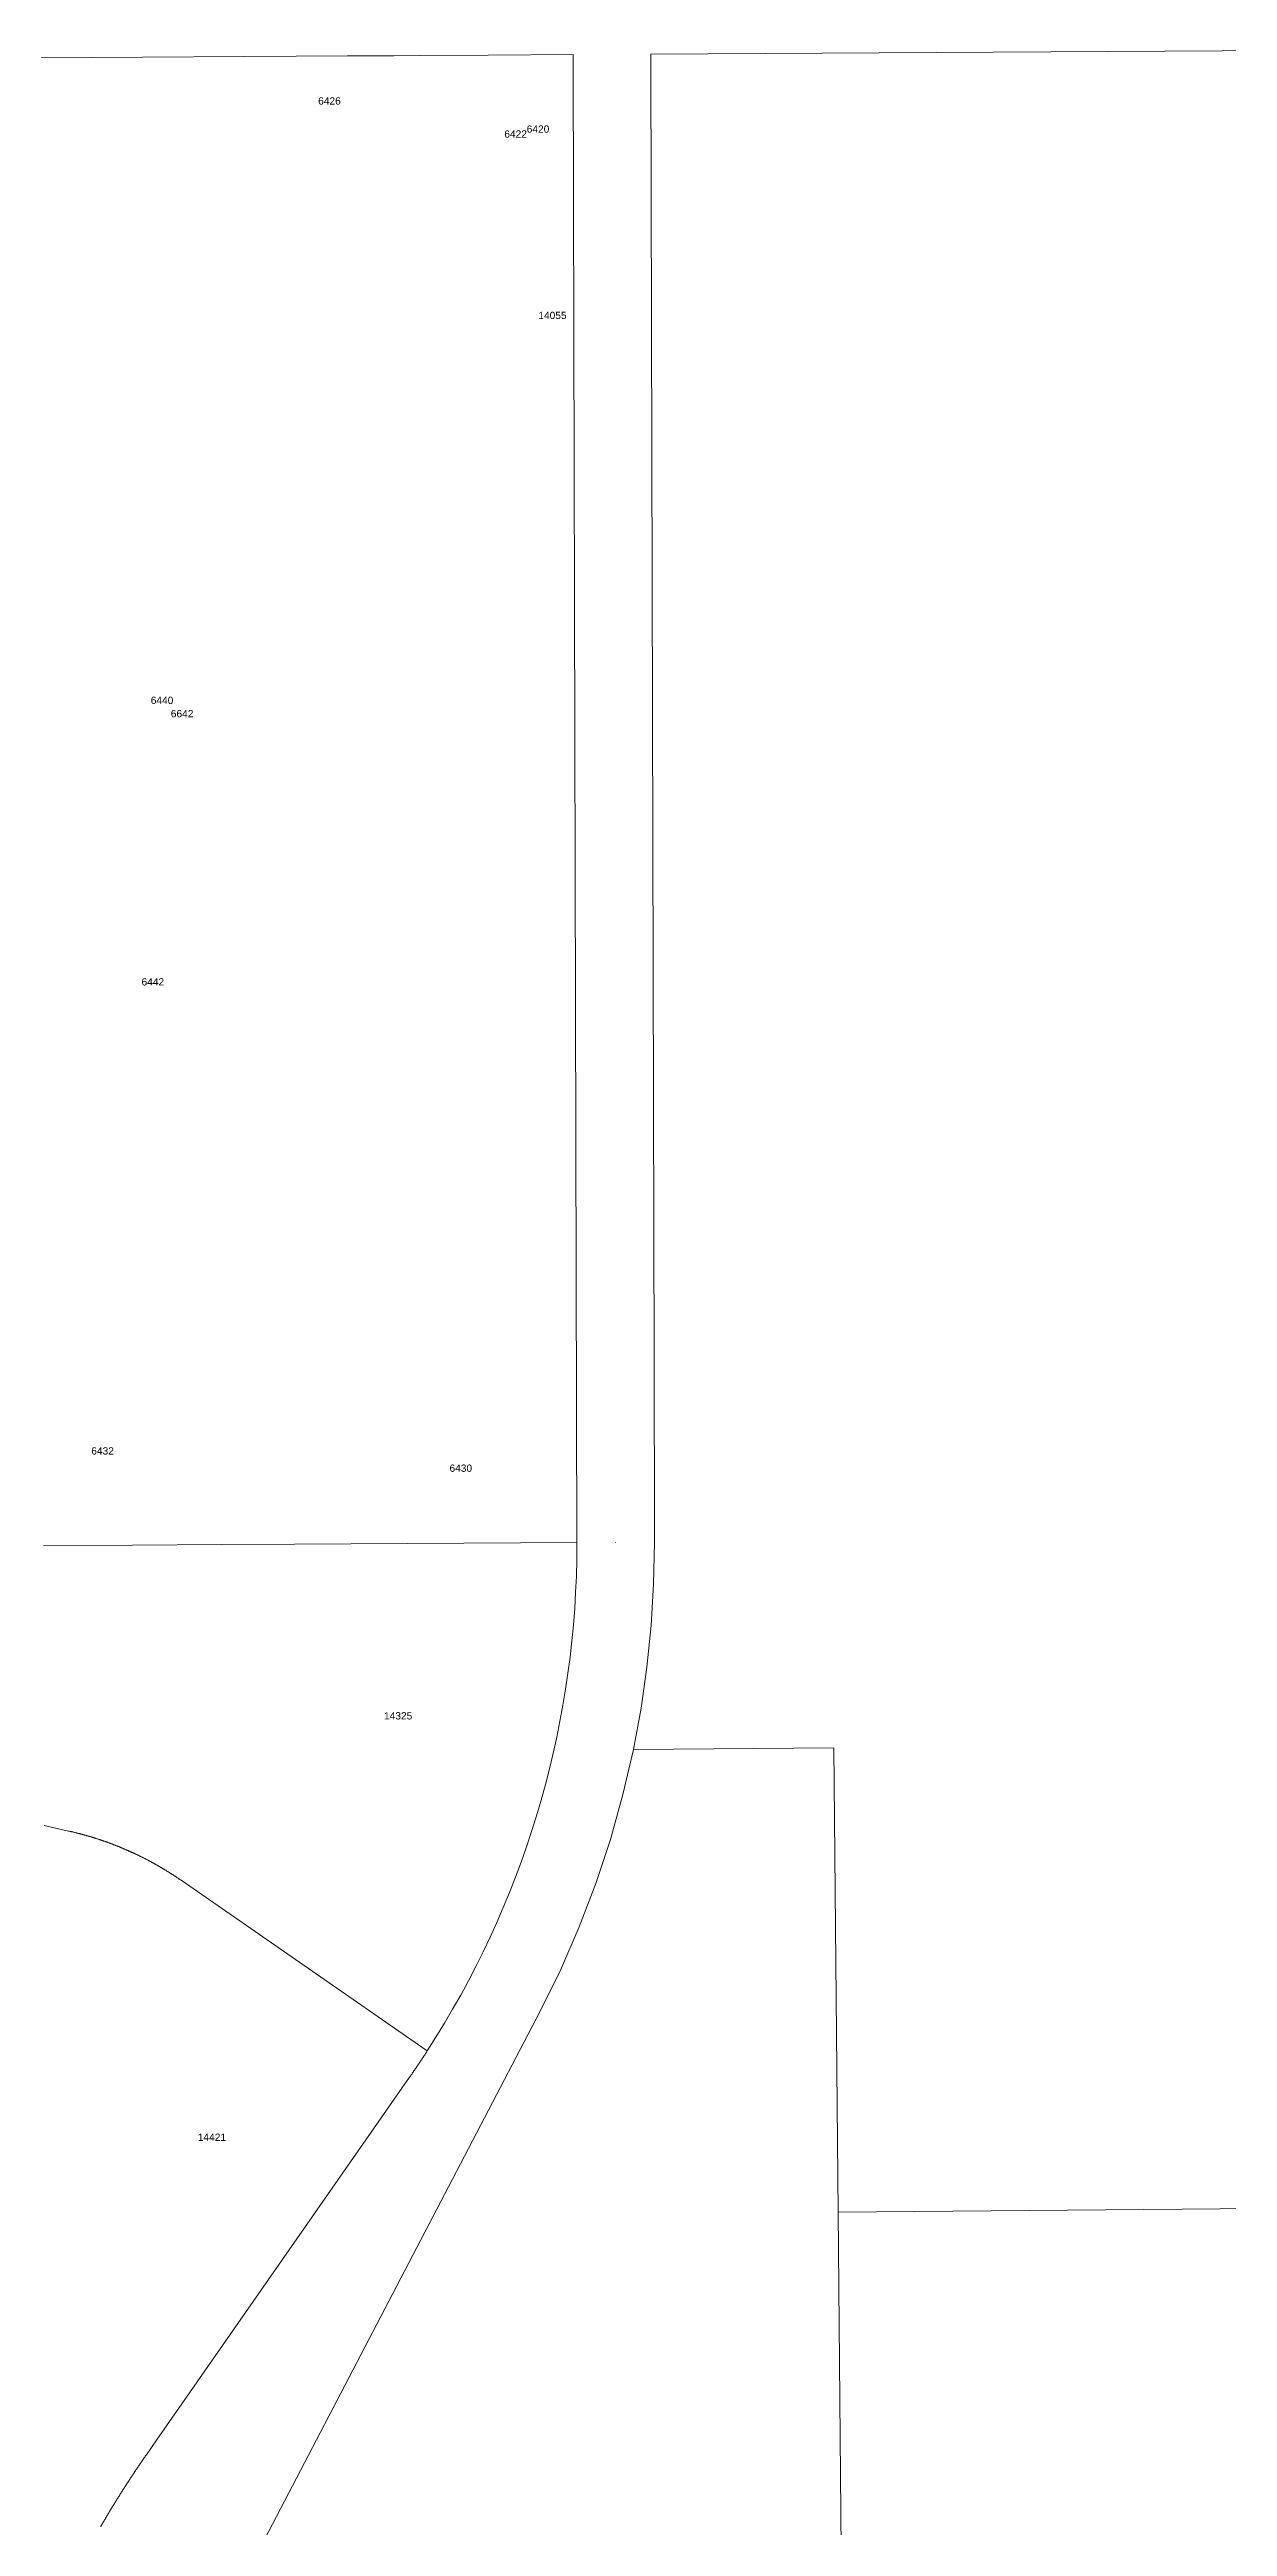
# Model space of a CAD drawing. Header units: feet. Extents: x 865220 to 2843432, y -2240498 to 970288.
# Drawn here: x 2833243 to 2834457, y 963183 to 965737 of the extents above; entities that cross this region are included whole.
import ezdxf
from ezdxf.enums import TextEntityAlignment as Align

# ---------------------------------------------------------------- set-up
doc = ezdxf.new("R2010")
doc.units = ezdxf.units.FT
doc.header["$LTSCALE"] = 0.015
doc.header["$MEASUREMENT"] = 0
doc.layers.add('Dakota County Addresses', color=7, linetype='Continuous')
doc.layers.add('Dakota County Parcels', color=7, linetype='Continuous')
doc.styles.add('Dimensions 100', font='arial.ttf')

# ---------------------------------------------------------------- blocks, each defined once
blk = doc.blocks.new('ACMAP_ANN_TEMPLATE_Dakota County Addresses')
at = {"layer": 'Dakota County Addresses', "style": 'Dimensions 100'}
blk.add_attdef('DakotaCountyAddress', text='', height=50, dxfattribs=at).set_placement((0, 0), align=Align.CENTER)

msp = doc.modelspace()

# ---------------------------------------------------------------- linework, layer by layer
at = {"layer": 'Dakota County Parcels', "lineweight": 5, "ltscale": 100}
for p, q in [((2833862.8, 965731.8), (2834682.2, 965736.5)), ((2833826.4, 964197.5), (2833826.4, 964197.7)), ((2834051.3, 963986), (2833844.8, 963984.3)), ((2834055.7, 963507.2), (2834051.3, 963986)), ((2833237.2, 963905.7), (2833262.5, 963900.1)), ((2833378.4, 963849.3), (2833632.2, 963673.4)), ((2833617.5, 963463), (2833748.6, 963714.4)), ((2834055.7, 963507.2), (2834489, 963510.9))]:
    msp.add_line(p, q, dxfattribs=at)
for points in [[(2833232.9, 965728.1), (2833550, 965729.9), (2833597.9, 965730.2), (2833625.3, 965730.4), (2833695, 965730.8), (2833782.8, 965731.3)], [(2833786.4, 964197.4), (2833782.8, 965721.3), (2833782.8, 965731.3)], [(2833866.4, 964197.9), (2833866.4, 964207.9), (2833866, 964386.9), (2833862.8, 965721.8), (2833862.8, 965731.8)], [(2833236.5, 964194.2), (2833420, 964195.3), (2833495.2, 964195.7), (2833786.4, 964197.4)], [(2833632.2, 963673.4), (2833641.2, 963687.6), (2833649.9, 963701.9), (2833658.4, 963716.3), (2833666.7, 963730.9), (2833674.6, 963745.6), (2833682.3, 963760.5), (2833689.8, 963775.5), (2833697, 963790.6), (2833703.9, 963805.9), (2833710.6, 963821.3), (2833717, 963836.8), (2833723.1, 963852.4), (2833728.9, 963868.1), (2833734.5, 963883.9), (2833739.8, 963899.7), (2833744.8, 963915.7), (2833749.6, 963931.8), (2833754, 963948), (2833758.2, 963964.2), (2833762.1, 963980.5), (2833765.7, 963996.8), (2833769, 964013.3), (2833772, 964029.7), (2833774.8, 964046.3), (2833777.2, 964062.8), (2833779.4, 964079.4), (2833781.3, 964096.1), (2833782.9, 964112.8), (2833784.2, 964129.5), (2833785.2, 964146.2), (2833785.9, 964162.9), (2833786.3, 964179.7), (2833786.4, 964197.4)], [(2833844.8, 963984.3), (2833852.6, 964026.6), (2833858.7, 964069.1), (2833863.1, 964111.8), (2833865.6, 964154.7), (2833866.4, 964197.6)], [(2833866.4, 964197.6), (2833866.4, 964197.9), (2833866.4, 964197.9)], [(2833748.6, 963714.4), (2833769.8, 963757.4), (2833788.9, 963801.3), (2833806, 963846), (2833821.1, 963891.5), (2833834, 963937.6), (2833844.8, 963984.3)], [(2833262.5, 963900.1), (2833263, 963900), (2833263.5, 963899.9), (2833264, 963899.7), (2833264.5, 963899.6), (2833265, 963899.5), (2833265.5, 963899.4), (2833266, 963899.3), (2833266.4, 963899.2), (2833266.9, 963899.1), (2833267.4, 963898.9), (2833267.9, 963898.8), (2833268.4, 963898.7), (2833268.9, 963898.6), (2833269.4, 963898.5), (2833269.8, 963898.4), (2833270.3, 963898.2), (2833270.8, 963898.1), (2833271.3, 963898), (2833271.8, 963897.9), (2833272.3, 963897.7), (2833272.8, 963897.6), (2833273.2, 963897.5), (2833273.7, 963897.4), (2833274.2, 963897.2), (2833274.7, 963897.1), (2833275.2, 963897), (2833275.7, 963896.9), (2833276.1, 963896.7), (2833276.6, 963896.6), (2833277.1, 963896.5), (2833277.6, 963896.3), (2833278.1, 963896.2), (2833278.5, 963896.1), (2833279, 963895.9), (2833279.5, 963895.8), (2833280, 963895.7), (2833280.5, 963895.5), (2833281, 963895.4), (2833281.4, 963895.3), (2833281.9, 963895.1), (2833282.4, 963895), (2833282.9, 963894.8), (2833283.4, 963894.7), (2833283.8, 963894.6), (2833284.3, 963894.4), (2833284.8, 963894.3), (2833285.3, 963894.1), (2833285.8, 963894), (2833286.2, 963893.8), (2833286.7, 963893.7), (2833287.2, 963893.5), (2833287.7, 963893.4), (2833288.1, 963893.3), (2833288.6, 963893.1), (2833289.1, 963893), (2833289.6, 963892.8), (2833290.1, 963892.7), (2833290.5, 963892.5), (2833291, 963892.4), (2833291.5, 963892.2), (2833292, 963892), (2833292.4, 963891.9), (2833292.9, 963891.7), (2833293.4, 963891.6), (2833293.9, 963891.4), (2833294.3, 963891.3), (2833294.8, 963891.1), (2833295.3, 963891), (2833295.8, 963890.8), (2833296.2, 963890.6), (2833296.7, 963890.5), (2833297.2, 963890.3), (2833297.6, 963890.2), (2833298.1, 963890), (2833298.6, 963889.8), (2833299.1, 963889.7), (2833299.5, 963889.5), (2833300, 963889.3), (2833300.5, 963889.2), (2833301, 963889), (2833301.4, 963888.8), (2833301.9, 963888.7), (2833302.4, 963888.5), (2833302.8, 963888.3), (2833303.3, 963888.2), (2833303.8, 963888), (2833304.2, 963887.8), (2833304.7, 963887.6), (2833305.2, 963887.5), (2833305.6, 963887.3), (2833306.1, 963887.1), (2833306.6, 963886.9), (2833307.1, 963886.8), (2833307.5, 963886.6), (2833308, 963886.4), (2833308.5, 963886.2), (2833308.9, 963886), (2833309.4, 963885.9), (2833309.9, 963885.7), (2833310.3, 963885.5), (2833310.8, 963885.3), (2833311.3, 963885.1), (2833311.7, 963885), (2833312.2, 963884.8), (2833312.6, 963884.6), (2833313.1, 963884.4), (2833313.6, 963884.2), (2833314, 963884), (2833314.5, 963883.8), (2833315, 963883.7), (2833315.4, 963883.5), (2833315.9, 963883.3), (2833316.4, 963883.1), (2833316.8, 963882.9), (2833317.3, 963882.7), (2833317.7, 963882.5), (2833318.2, 963882.3), (2833318.7, 963882.1), (2833319.1, 963881.9), (2833319.6, 963881.7), (2833320, 963881.5), (2833320.5, 963881.3), (2833321, 963881.1), (2833321.4, 963880.9), (2833321.9, 963880.7), (2833322.3, 963880.5), (2833322.8, 963880.3), (2833323.3, 963880.1), (2833323.7, 963879.9), (2833324.2, 963879.7), (2833324.6, 963879.5), (2833325.1, 963879.3), (2833325.5, 963879.1), (2833326, 963878.9), (2833326.4, 963878.7), (2833326.9, 963878.5), (2833327.4, 963878.3), (2833327.8, 963878.1), (2833328.3, 963877.9), (2833328.7, 963877.7), (2833329.2, 963877.5), (2833329.6, 963877.3), (2833330.1, 963877.1), (2833330.5, 963876.8), (2833331, 963876.6), (2833331.4, 963876.4), (2833331.9, 963876.2), (2833332.3, 963876), (2833332.8, 963875.8), (2833333.2, 963875.6), (2833333.7, 963875.3), (2833334.1, 963875.1), (2833334.6, 963874.9), (2833335, 963874.7), (2833335.5, 963874.5), (2833335.9, 963874.2), (2833336.4, 963874), (2833336.8, 963873.8), (2833337.3, 963873.6), (2833337.7, 963873.4), (2833338.2, 963873.1), (2833338.6, 963872.9), (2833339.1, 963872.7), (2833339.5, 963872.5), (2833340, 963872.2), (2833340.4, 963872), (2833340.9, 963871.8), (2833341.3, 963871.6), (2833341.7, 963871.3), (2833342.2, 963871.1), (2833342.6, 963870.9), (2833343.1, 963870.6), (2833343.5, 963870.4), (2833344, 963870.2), (2833344.4, 963869.9), (2833344.9, 963869.7), (2833345.3, 963869.5), (2833345.7, 963869.2), (2833346.2, 963869), (2833346.6, 963868.8), (2833347.1, 963868.5), (2833347.5, 963868.3), (2833347.9, 963868), (2833348.4, 963867.8), (2833348.8, 963867.6), (2833349.3, 963867.3), (2833349.7, 963867.1), (2833350.1, 963866.8), (2833350.6, 963866.6), (2833351, 963866.4), (2833351.4, 963866.1), (2833351.9, 963865.9), (2833352.3, 963865.6), (2833352.7, 963865.4), (2833353.2, 963865.1), (2833353.6, 963864.9), (2833354, 963864.6), (2833354.5, 963864.4), (2833354.9, 963864.1), (2833355.4, 963863.9), (2833355.8, 963863.6), (2833356.2, 963863.4), (2833356.6, 963863.1), (2833357.1, 963862.9), (2833357.5, 963862.6), (2833357.9, 963862.4), (2833358.4, 963862.1), (2833358.8, 963861.9), (2833359.2, 963861.6), (2833359.7, 963861.4), (2833360.1, 963861.1), (2833360.5, 963860.9), (2833360.9, 963860.6), (2833361.4, 963860.3), (2833361.8, 963860.1), (2833362.2, 963859.8), (2833362.7, 963859.6), (2833363.1, 963859.3), (2833363.5, 963859), (2833363.9, 963858.8), (2833364.4, 963858.5), (2833364.8, 963858.2), (2833365.2, 963858), (2833365.6, 963857.7), (2833366.1, 963857.4), (2833366.5, 963857.2), (2833366.9, 963856.9), (2833367.3, 963856.6), (2833367.7, 963856.4), (2833368.2, 963856.1), (2833368.6, 963855.8), (2833369, 963855.6), (2833369.4, 963855.3), (2833369.8, 963855), (2833370.3, 963854.8), (2833370.7, 963854.5), (2833371.1, 963854.2), (2833371.5, 963853.9), (2833371.9, 963853.7), (2833372.4, 963853.4), (2833372.8, 963853.1), (2833373.2, 963852.8), (2833373.6, 963852.6), (2833374, 963852.3), (2833374.4, 963852), (2833374.9, 963851.7), (2833375.3, 963851.4), (2833375.7, 963851.2), (2833376.1, 963850.9), (2833376.5, 963850.6), (2833376.9, 963850.3), (2833377.3, 963850), (2833377.7, 963849.8), (2833378.4, 963849.3)], [(2833613.9, 963646.2), (2833614.2, 963646.6), (2833614.5, 963647), (2833614.8, 963647.4), (2833615.1, 963647.8), (2833615.3, 963648.3), (2833615.6, 963648.7), (2833615.9, 963649.1), (2833616.2, 963649.5), (2833616.5, 963649.9), (2833616.8, 963650.3), (2833617, 963650.7), (2833617.3, 963651.1), (2833617.6, 963651.5), (2833617.9, 963652), (2833618.2, 963652.4), (2833618.5, 963652.8), (2833618.7, 963653.2), (2833619, 963653.6), (2833619.3, 963654), (2833619.6, 963654.4), (2833619.9, 963654.8), (2833620.2, 963655.3), (2833620.4, 963655.7), (2833620.7, 963656.1), (2833621, 963656.5), (2833621.3, 963656.9), (2833621.6, 963657.3), (2833621.8, 963657.7), (2833622.1, 963658.2), (2833622.4, 963658.6), (2833622.7, 963659), (2833623, 963659.4), (2833623.2, 963659.8), (2833623.5, 963660.2), (2833623.8, 963660.6), (2833624.1, 963661.1), (2833624.3, 963661.5), (2833624.6, 963661.9), (2833624.9, 963662.3), (2833625.2, 963662.7), (2833625.5, 963663.1), (2833625.7, 963663.6), (2833626, 963664), (2833626.3, 963664.4), (2833626.6, 963664.8), (2833626.8, 963665.2), (2833627.1, 963665.6), (2833627.4, 963666.1), (2833627.7, 963666.5), (2833627.9, 963666.9), (2833628.2, 963667.3), (2833628.5, 963667.7), (2833628.8, 963668.1), (2833629, 963668.6), (2833629.3, 963669), (2833629.6, 963669.4), (2833629.9, 963669.8), (2833630.1, 963670.2), (2833630.4, 963670.7), (2833630.7, 963671.1), (2833631, 963671.5), (2833631.2, 963671.9), (2833631.5, 963672.3), (2833631.8, 963672.8), (2833632.2, 963673.4)], [(2833342.7, 963257.2), (2833353.1, 963272.2), (2833437, 963392.5), (2833613.9, 963646.2)], [(2834055.7, 963507.2), (2834059.3, 963120.8), (2834059.4, 963110.8)], [(2833430.5, 963104.3), (2833435.7, 963114.4), (2833617.5, 963463)], [(2833342.7, 963257.2), (2833342.4, 963256.8), (2833342.1, 963256.3), (2833341.8, 963255.9), (2833341.5, 963255.5), (2833341.2, 963255.1), (2833340.9, 963254.7), (2833340.7, 963254.3), (2833340.4, 963253.9), (2833340.1, 963253.5), (2833339.8, 963253.1), (2833339.5, 963252.6), (2833339.2, 963252.2), (2833339, 963251.8), (2833338.7, 963251.4), (2833338.4, 963251), (2833338.1, 963250.6), (2833337.8, 963250.2), (2833337.5, 963249.8), (2833337.3, 963249.4), (2833337, 963248.9), (2833336.7, 963248.5), (2833336.4, 963248.1), (2833336.1, 963247.7), (2833335.8, 963247.3), (2833335.6, 963246.9), (2833335.3, 963246.5), (2833335, 963246), (2833334.7, 963245.6), (2833334.4, 963245.2), (2833334.2, 963244.8), (2833333.9, 963244.4), (2833333.6, 963244), (2833333.3, 963243.6), (2833333, 963243.1), (2833332.8, 963242.7), (2833332.5, 963242.3), (2833332.2, 963241.9), (2833331.9, 963241.5), (2833331.7, 963241.1), (2833331.4, 963240.7), (2833331.1, 963240.2), (2833330.8, 963239.8), (2833330.5, 963239.4), (2833330.3, 963239), (2833330, 963238.6), (2833329.7, 963238.2), (2833329.4, 963237.7), (2833329.2, 963237.3), (2833328.9, 963236.9), (2833328.6, 963236.5), (2833328.3, 963236.1), (2833328.1, 963235.7), (2833327.8, 963235.2), (2833327.5, 963234.8), (2833327.2, 963234.4), (2833327, 963234), (2833326.7, 963233.6), (2833326.4, 963233.2), (2833326.1, 963232.7), (2833325.9, 963232.3), (2833325.6, 963231.9), (2833325.3, 963231.5), (2833325, 963231.1), (2833324.8, 963230.6), (2833324.5, 963230.2), (2833324.2, 963229.8), (2833323.9, 963229.4), (2833323.7, 963229), (2833323.4, 963228.6), (2833323.1, 963228.1), (2833322.9, 963227.7), (2833322.6, 963227.3), (2833322.3, 963226.9), (2833322, 963226.5), (2833321.8, 963226), (2833321.5, 963225.6), (2833321.2, 963225.2), (2833321, 963224.8), (2833320.7, 963224.4), (2833320.4, 963223.9), (2833320.1, 963223.5), (2833319.9, 963223.1), (2833319.6, 963222.7), (2833319.3, 963222.2), (2833319.1, 963221.8), (2833318.8, 963221.4), (2833318.5, 963221), (2833318.3, 963220.6), (2833318, 963220.1), (2833317.7, 963219.7), (2833317.5, 963219.3), (2833317.2, 963218.9), (2833316.9, 963218.4), (2833316.7, 963218), (2833316.4, 963217.6), (2833316.1, 963217.2), (2833315.9, 963216.8), (2833315.6, 963216.3), (2833315.3, 963215.9), (2833315.1, 963215.5), (2833314.8, 963215.1), (2833314.5, 963214.6), (2833314.3, 963214.2), (2833314, 963213.8), (2833313.7, 963213.4), (2833313.5, 963212.9), (2833313.2, 963212.5), (2833312.9, 963212.1), (2833312.7, 963211.7), (2833312.4, 963211.2), (2833312.1, 963210.8), (2833311.9, 963210.4), (2833311.6, 963210), (2833311.4, 963209.5), (2833311.1, 963209.1), (2833310.8, 963208.7), (2833310.6, 963208.3), (2833310.3, 963207.8), (2833310, 963207.4), (2833309.8, 963207), (2833309.5, 963206.6), (2833309.3, 963206.1), (2833309, 963205.7), (2833308.7, 963205.3), (2833308.5, 963204.9), (2833308.2, 963204.4), (2833308, 963204), (2833307.7, 963203.6), (2833307.4, 963203.2), (2833307.2, 963202.7), (2833306.9, 963202.3), (2833306.7, 963201.9), (2833306.4, 963201.4), (2833306.1, 963201), (2833305.9, 963200.6), (2833305.6, 963200.2), (2833305.4, 963199.7), (2833305.1, 963199.3), (2833304.8, 963198.9), (2833304.6, 963198.5), (2833304.3, 963198), (2833304.1, 963197.6), (2833303.8, 963197.2), (2833303.6, 963196.7), (2833303.3, 963196.3), (2833303, 963195.9), (2833302.8, 963195.5), (2833302.5, 963195), (2833302.3, 963194.6), (2833302, 963194.2), (2833301.8, 963193.7), (2833301.5, 963193.3), (2833301.3, 963192.9), (2833301, 963192.4), (2833300.7, 963192), (2833300.5, 963191.6), (2833300.2, 963191.2), (2833300, 963190.7), (2833299.7, 963190.3), (2833299.5, 963189.9), (2833299.2, 963189.4), (2833299, 963189), (2833298.7, 963188.6), (2833298.5, 963188.1), (2833298.2, 963187.7), (2833298, 963187.3), (2833297.7, 963186.8), (2833297.4, 963186.4), (2833297.2, 963186), (2833296.9, 963185.5), (2833296.7, 963185.1), (2833296.4, 963184.7), (2833296.2, 963184.2), (2833295.9, 963183.8), (2833295.7, 963183.4), (2833295.4, 963183)]]:
    msp.add_lwpolyline(points, dxfattribs=at)

# ---------------------------------------------------------------- block references
at = {"layer": 'Dakota County Addresses', "lineweight": 5, "ltscale": 100, "xscale": 0.15, "yscale": 0.15, "zscale": 0.15}
for p, values in [((2833531.4, 965679.8), {'DakotaCountyAddress': '6426'}), ((2833723.3, 965645.7), {'DakotaCountyAddress': '6422'}), ((2833746.4, 965650.8), {'DakotaCountyAddress': '6420'}), ((2833761.3, 965458.7), {'DakotaCountyAddress': '14055'}), ((2833358.8, 965061.9), {'DakotaCountyAddress': '6440'}), ((2833379.5, 965048.2), {'DakotaCountyAddress': '6642'}), ((2833349.3, 964771.7), {'DakotaCountyAddress': '6442'}), ((2833297.5, 964288.2), {'DakotaCountyAddress': '6432'}), ((2833666.8, 964270.4), {'DakotaCountyAddress': '6430'}), ((2833602.2, 964015.1), {'DakotaCountyAddress': '14325'}), ((2833410.2, 963580.7), {'DakotaCountyAddress': '14421'})]:
    msp.add_blockref('ACMAP_ANN_TEMPLATE_Dakota County Addresses', p, dxfattribs=at).add_auto_attribs(values)

doc.saveas('drawing.dxf')
